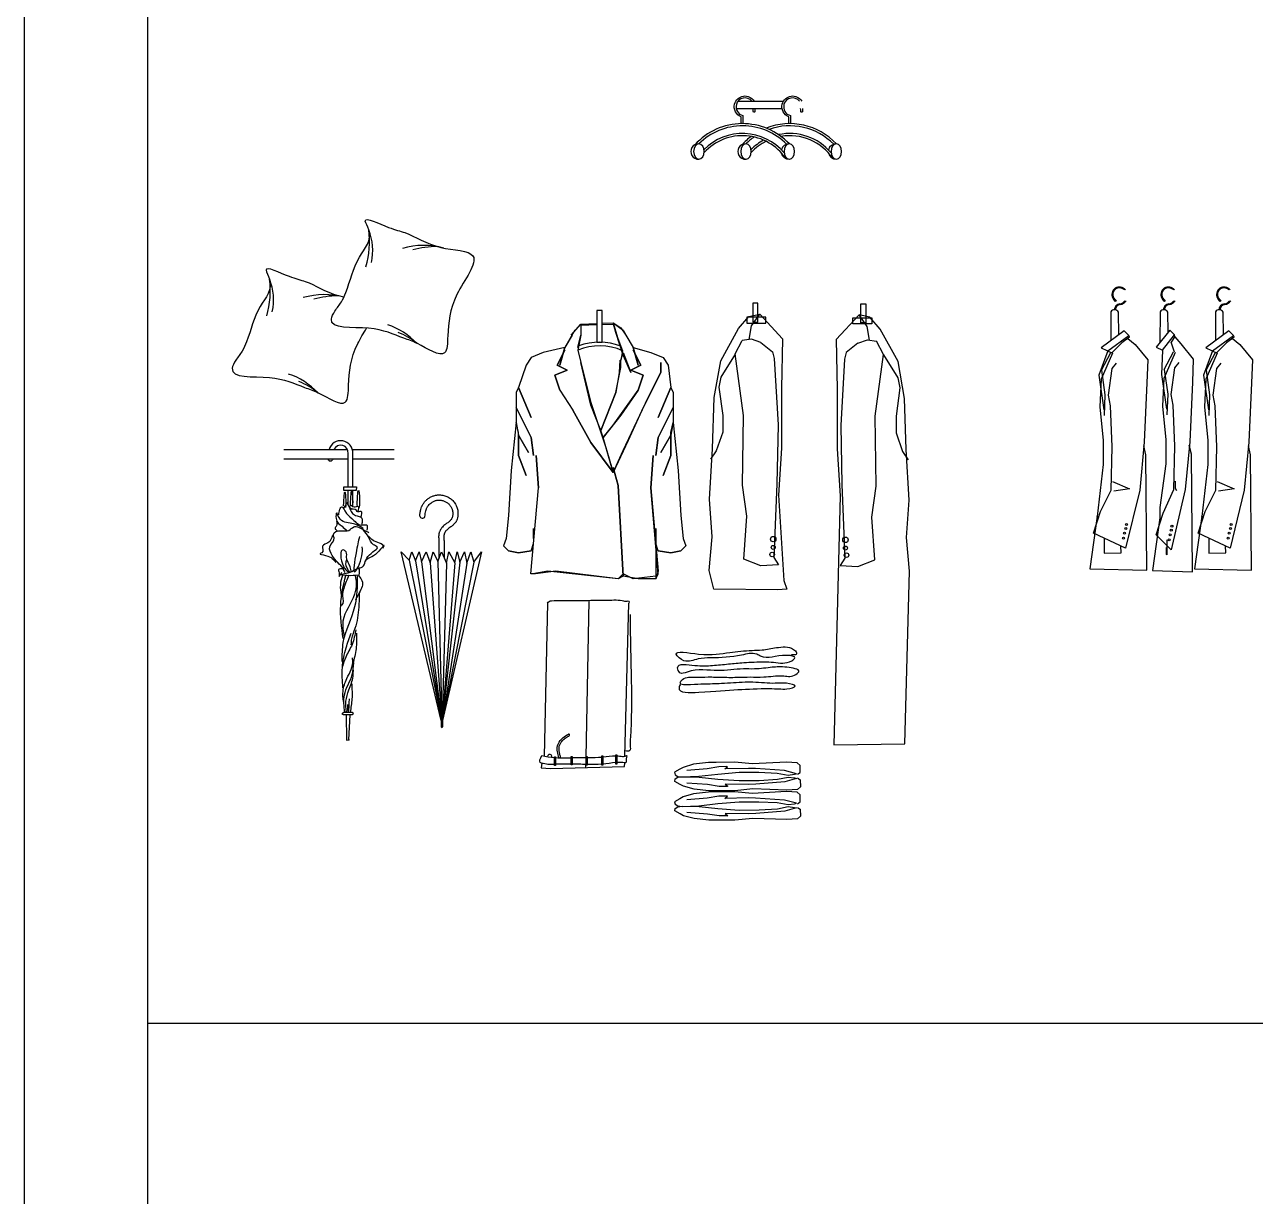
# Model space of a CAD drawing. Header units: inches. Extents: x 8.4 to 50.9, y 14.4 to 39.2.
# Drawn here: x 8.372 to 11.75, y 20.857 to 24.074 of the extents above; entities that cross this region are included whole.
import ezdxf

# ---------------------------------------------------------------- set-up
doc = ezdxf.new("R2010")
doc.units = ezdxf.units.IN
doc.header["$MEASUREMENT"] = 0
for name, color, linetype in [('02', 2, 'Continuous'), ('1', 1, 'Continuous'), ('kadrbm', 4, 'Continuous')]:
    doc.layers.add(name, color=color, linetype=linetype)

# ---------------------------------------------------------------- blocks, each defined once
blk = doc.blocks.new('kadrbm')
at = {"layer": 'kadrbm', "color": 4}
blk.add_lwpolyline([(0, 0), (0, 24.7972), (21, 24.7972), (21, 0), (0, 0)], close=True, dxfattribs=at)
blk.add_lwpolyline([(20.6631, 0.3257), (20.6631, 24.4603), (0.3369, 24.4603), (0.3369, 0.3257), (20.6631, 0.3257)], dxfattribs=at)

msp = doc.modelspace()

# ---------------------------------------------------------------- linework, layer by layer
at = {"layer": '02'}
for p, q in [((9.8725, 23.2213), (9.8985, 23.2518)), ((9.8985, 23.2518), (9.9425, 23.2535)), ((9.8985, 23.2488), (9.9425, 23.2503)), ((9.8985, 23.2488), (9.8985, 23.2213)), ((9.9571, 23.2541), (9.9871, 23.2552)), ((9.9571, 23.2508), (9.9881, 23.2518)), ((9.9871, 23.2552), (9.9993, 23.2152)), ((9.9871, 23.2552), (9.9871, 23.2552)), ((9.9871, 23.2552), (10.0085, 23.2415)), ((9.9871, 23.2552), (9.9871, 23.2552)), ((9.9947, 23.2289), (9.9871, 23.2552)), ((9.9871, 23.2552), (10.0146, 23.2354)), ((10.3317, 23.2393), (10.3599, 23.2726)), ((10.3599, 23.2726), (10.3897, 23.2785)), ((10.3608, 23.2094), (10.3676, 23.2469)), ((10.3676, 23.2469), (10.3897, 23.2785)), ((10.3897, 23.2785), (10.4522, 23.2111)), ((10.6624, 23.2766), (10.5999, 23.2091)), ((10.6844, 23.245), (10.6624, 23.2766)), ((10.6921, 23.2706), (10.6624, 23.2766)), ((10.7203, 23.2373), (10.6921, 23.2706)), ((9.8824, 23.2354), (9.8549, 23.1877)), ((9.8748, 23.2213), (9.8549, 23.1877)), ((9.8908, 23.1877), (9.8985, 23.2213)), ((9.8985, 23.2213), (9.8908, 23.18)), ((10.0146, 23.1663), (9.9947, 23.2289)), ((9.9993, 23.2152), (10.0131, 23.1785)), ((10.0085, 23.2415), (10.0222, 23.2213)), ((10.0146, 23.2354), (10.0421, 23.1877)), ((10.0222, 23.2213), (10.0421, 23.1877)), ((10.2826, 23.151), (10.3317, 23.2393)), ((10.6913, 23.2074), (10.6844, 23.245)), ((10.7695, 23.149), (10.7203, 23.2373)), ((9.8549, 23.1877), (9.7956, 23.1739)), ((9.8549, 23.18), (9.8335, 23.1388)), ((9.8335, 23.1388), (9.8549, 23.18)), ((9.8412, 23.1388), (9.8549, 23.1877)), ((9.8549, 23.1877), (9.8412, 23.1388)), ((9.8908, 23.18), (9.8985, 23.1464)), ((10.0131, 23.1785), (10.0085, 23.1525)), ((10.0558, 23.1388), (10.0421, 23.1877)), ((10.0421, 23.1877), (10.0558, 23.1388)), ((10.0421, 23.1877), (10.091, 23.1739)), ((10.0421, 23.18), (10.0635, 23.1388)), ((10.0635, 23.1388), (10.0421, 23.18)), ((10.3221, 23.1701), (10.3413, 23.2065)), ((10.3669, 23.2103), (10.3413, 23.2065)), ((10.3927, 23.2013), (10.3669, 23.2103)), ((10.3927, 23.2013), (10.4246, 23.1752)), ((10.4522, 23.2111), (10.4496, 23.0754)), ((10.5999, 23.2091), (10.6024, 23.0734)), ((10.6593, 23.1993), (10.6274, 23.1733)), ((10.6593, 23.1993), (10.6852, 23.2083)), ((10.6852, 23.2083), (10.7107, 23.2045)), ((10.73, 23.1682), (10.7107, 23.2045)), ((9.762, 23.1602), (9.7482, 23.1388)), ((9.7956, 23.1739), (9.762, 23.1602)), ((9.926, 23.0288), (9.8985, 23.1464)), ((9.8985, 23.1464), (9.8985, 23.1464)), ((9.8985, 23.1464), (9.926, 23.0364)), ((10.0054, 23.1525), (10.0039, 23.1189)), ((10.0085, 23.1525), (10.0146, 23.1739)), ((10.0085, 23.1525), (10.0085, 23.1525)), ((10.0085, 23.1327), (10.0085, 23.1525)), ((10.0146, 23.1739), (10.036, 23.1189)), ((10.036, 23.1189), (10.0146, 23.1663)), ((10.091, 23.1739), (10.1246, 23.1602)), ((10.1185, 23.1464), (10.1185, 23.1189)), ((10.1185, 23.1189), (10.1185, 23.1464)), ((10.1246, 23.1602), (10.1383, 23.1388)), ((10.2651, 23.0498), (10.2826, 23.151)), ((10.3222, 23.1692), (10.283, 23.1061)), ((10.3452, 23.0011), (10.3221, 23.1701)), ((10.4246, 23.1752), (10.4297, 23.1573)), ((10.4297, 23.1573), (10.44, 22.9755)), ((10.6223, 23.1554), (10.6121, 22.9736)), ((10.6274, 23.1733), (10.6223, 23.1554)), ((10.7069, 22.9992), (10.73, 23.1682)), ((10.7298, 23.1672), (10.769, 23.1042)), ((10.787, 23.0478), (10.7695, 23.149)), ((9.7482, 23.1388), (9.7274, 23.0777)), ((9.861, 23.125), (9.8274, 23.1113)), ((9.8274, 23.1113), (9.861, 23.125)), ((9.8274, 23.1113), (9.8412, 23.07)), ((9.8412, 23.07), (9.8274, 23.1113)), ((9.8335, 23.1388), (9.861, 23.125)), ((9.861, 23.125), (9.8335, 23.1388)), ((9.9947, 23.0639), (10.0085, 23.1327)), ((10.0039, 23.1189), (9.9947, 23.0639)), ((10.0635, 23.1388), (10.036, 23.125)), ((10.036, 23.125), (10.0635, 23.1388)), ((10.036, 23.125), (10.0696, 23.1113)), ((10.0696, 23.1113), (10.036, 23.125)), ((10.0696, 23.1113), (10.0558, 23.07)), ((10.0558, 23.07), (10.0696, 23.1113)), ((10.1185, 23.1189), (10.0696, 23.0227)), ((10.0833, 23.0502), (10.1185, 23.1189)), ((10.1383, 23.1388), (10.146, 23.0777)), ((9.7274, 23.0777), (9.7213, 23.0639)), ((9.7625, 22.9952), (9.7274, 23.0777)), ((9.7274, 23.0777), (9.7625, 22.9952)), ((10.1108, 22.9952), (10.146, 23.0777)), ((10.146, 23.0777), (10.1108, 22.9952)), ((10.146, 23.0777), (10.1521, 23.0639)), ((10.283, 23.1061), (10.2776, 23.0785)), ((10.2776, 23.0785), (10.2882, 23.0011)), ((10.7745, 23.0765), (10.7639, 22.9992)), ((10.769, 23.1042), (10.7745, 23.0765)), ((9.7213, 23.0639), (9.7213, 23.0227)), ((9.8412, 23.07), (9.8771, 23.015)), ((9.9947, 23.0639), (9.9535, 22.96)), ((9.9535, 22.96), (9.9947, 23.0639)), ((9.9871, 22.9738), (10.0558, 23.07)), ((10.0558, 23.07), (10.0085, 23.0013)), ((10.0146, 22.905), (10.0833, 23.0502)), ((10.1521, 23.0639), (10.1521, 23.0227)), ((10.26, 22.9089), (10.2651, 23.0498)), ((10.4496, 23.0754), (10.4496, 23.0139)), ((10.6024, 23.0734), (10.6024, 23.012)), ((10.7921, 22.907), (10.787, 23.0478)), ((9.7213, 23.0227), (9.7213, 22.9814)), ((9.7625, 22.9402), (9.7213, 23.0227)), ((9.7213, 23.0227), (9.7625, 22.9402)), ((9.926, 22.9264), (9.8771, 23.015)), ((9.8771, 23.015), (9.926, 22.9264)), ((9.926, 23.0364), (9.9672, 22.9126)), ((9.9535, 22.96), (9.926, 23.0288)), ((10.0696, 23.0227), (10.0283, 22.9325)), ((10.1108, 22.9402), (10.1521, 23.0227)), ((10.1521, 23.0227), (10.1108, 22.9402)), ((10.1521, 23.0227), (10.1521, 22.9814)), ((10.4496, 23.0139), (10.4496, 22.9115)), ((10.6024, 23.012), (10.6024, 22.9096)), ((9.7213, 22.9814), (9.7075, 22.85)), ((9.7274, 22.9539), (9.7213, 22.9814)), ((9.7213, 22.9814), (9.7274, 22.9463)), ((10.0085, 23.0013), (9.9596, 22.9402)), ((10.146, 22.9539), (10.1521, 22.9814)), ((10.1521, 22.9814), (10.146, 22.9463)), ((10.1521, 22.9814), (10.1658, 22.85)), ((10.2882, 23.0011), (10.2882, 22.955)), ((10.3426, 22.8091), (10.3452, 23.0011)), ((10.44, 22.9755), (10.4366, 22.8131)), ((10.7095, 22.8071), (10.7069, 22.9992)), ((10.7639, 22.9992), (10.7639, 22.9531)), ((9.7274, 22.8913), (9.7274, 22.9539)), ((9.7549, 22.8989), (9.7274, 22.9463)), ((9.7274, 22.9463), (9.7549, 22.8989)), ((9.7274, 22.9463), (9.7274, 22.8913)), ((9.9596, 22.9402), (9.9535, 22.96)), ((9.9596, 22.9402), (9.9871, 22.9738)), ((10.1185, 22.8989), (10.146, 22.9463)), ((10.146, 22.9463), (10.1185, 22.8989)), ((10.146, 22.8913), (10.146, 22.9539)), ((10.146, 22.9463), (10.146, 22.8913)), ((10.2882, 22.955), (10.2702, 22.9038)), ((10.6121, 22.9736), (10.6154, 22.8112)), ((10.7639, 22.9531), (10.7818, 22.9019)), ((9.7687, 22.8913), (9.7625, 22.9402)), ((9.7625, 22.9402), (9.7687, 22.8913)), ((9.926, 22.9264), (9.9871, 22.8439)), ((9.9871, 22.8439), (9.926, 22.9264)), ((9.9871, 22.8439), (9.926, 22.9264)), ((9.926, 22.9264), (9.9871, 22.8439)), ((9.9871, 22.8439), (9.9596, 22.9402)), ((9.9672, 22.9126), (9.9871, 22.8439)), ((10.0283, 22.9325), (9.9871, 22.8439)), ((10.1047, 22.8913), (10.1108, 22.9402)), ((10.1108, 22.9402), (10.1047, 22.8913)), ((10.2523, 22.7707), (10.26, 22.9089)), ((10.4496, 22.9115), (10.4414, 22.7821)), ((10.6024, 22.9096), (10.6106, 22.7801)), ((9.0834, 22.9071), (9.2583, 22.9071)), ((9.0834, 22.8818), (9.2602, 22.8818)), ((9.2717, 22.9071), (9.3867, 22.9071)), ((9.2728, 22.8818), (9.3867, 22.8818)), ((9.7488, 22.8363), (9.7274, 22.8913)), ((9.7274, 22.8913), (9.7488, 22.8363)), ((9.7763, 22.8913), (9.7824, 22.8026)), ((9.7824, 22.8026), (9.7763, 22.8913)), ((9.9871, 22.8439), (10.0146, 22.905)), ((10.0971, 22.8913), (10.091, 22.8026)), ((10.091, 22.8026), (10.0971, 22.8913)), ((10.1246, 22.8363), (10.146, 22.8913)), ((10.146, 22.8913), (10.1246, 22.8363)), ((10.2702, 22.9038), (10.2548, 22.8808)), ((10.7818, 22.9019), (10.7972, 22.8788)), ((10.7998, 22.7687), (10.7921, 22.907)), ((9.7075, 22.85), (9.6999, 22.7263)), ((9.9871, 22.8577), (10.0008, 22.8088)), ((10.0008, 22.8088), (9.9871, 22.8577)), ((10.1658, 22.85), (10.1735, 22.7263)), ((10.0008, 22.8088), (10.0146, 22.5598)), ((10.0146, 22.5598), (10.0008, 22.8088)), ((10.3542, 22.724), (10.3426, 22.8091)), ((10.4366, 22.8131), (10.4285, 22.6114)), ((10.6154, 22.8112), (10.6235, 22.6094)), ((10.6979, 22.7221), (10.7095, 22.8071)), ((9.761, 22.5659), (9.7824, 22.8026)), ((10.091, 22.8026), (10.1108, 22.5735)), ((10.1108, 22.5659), (10.091, 22.8026)), ((10.4414, 22.7821), (10.4561, 22.5474)), ((10.6106, 22.7801), (10.593, 22.0969)), ((10.2589, 22.6674), (10.2523, 22.7707)), ((10.7931, 22.6655), (10.7998, 22.7687)), ((9.6999, 22.7263), (9.6938, 22.663)), ((10.1735, 22.7263), (10.1796, 22.663)), ((10.3465, 22.6063), (10.3542, 22.724)), ((10.7056, 22.6043), (10.6979, 22.7221)), ((9.7687, 22.663), (9.7687, 22.6905)), ((10.1047, 22.6905), (10.1047, 22.5598)), ((10.1047, 22.663), (10.1047, 22.6905)), ((9.6938, 22.663), (9.6862, 22.6434)), ((9.6862, 22.6434), (9.6999, 22.6296)), ((9.7625, 22.6296), (9.7687, 22.6492)), ((10.1108, 22.6296), (10.1047, 22.6492)), ((10.1047, 22.6492), (10.1047, 22.5522)), ((10.1872, 22.6434), (10.1735, 22.6296)), ((10.1796, 22.663), (10.1872, 22.6434)), ((10.2511, 22.5755), (10.2589, 22.6674)), ((10.801, 22.5736), (10.7931, 22.6655)), ((9.5155, 22.1638), (9.4057, 22.6263)), ((9.4057, 22.6263), (9.4273, 22.6036)), ((9.4273, 22.6036), (9.4347, 22.6263)), ((9.4273, 22.6036), (9.5158, 22.1638)), ((9.4347, 22.6263), (9.445, 22.602)), ((9.445, 22.602), (9.4545, 22.6263)), ((9.4545, 22.6263), (9.4615, 22.5991)), ((9.4615, 22.5991), (9.4743, 22.6263)), ((9.4743, 22.6263), (9.4855, 22.5966)), ((9.4855, 22.5966), (9.4933, 22.6263)), ((9.4933, 22.6263), (9.5065, 22.6003)), ((9.5065, 22.6003), (9.516, 22.6263)), ((9.516, 22.6263), (9.5297, 22.5954)), ((9.6263, 22.6263), (9.5191, 22.1638)), ((9.5297, 22.5954), (9.5363, 22.6263)), ((9.5363, 22.6263), (9.5524, 22.5966)), ((9.5524, 22.5966), (9.559, 22.6263)), ((9.559, 22.6263), (9.5664, 22.5979)), ((9.5664, 22.5979), (9.5796, 22.6263)), ((9.5796, 22.6263), (9.5854, 22.5954)), ((9.5854, 22.5954), (9.5965, 22.6263)), ((9.5965, 22.6263), (9.6048, 22.5979)), ((9.6048, 22.5979), (9.6263, 22.6263)), ((9.6999, 22.6296), (9.6999, 22.6296)), ((9.7274, 22.6235), (9.6999, 22.6296)), ((9.6999, 22.6296), (9.7274, 22.6235)), ((9.7625, 22.6296), (9.7274, 22.6235)), ((9.7274, 22.6235), (9.7625, 22.6296)), ((10.1108, 22.6296), (10.146, 22.6235)), ((10.146, 22.6235), (10.1108, 22.6296)), ((10.146, 22.6235), (10.1735, 22.6296)), ((10.1735, 22.6296), (10.146, 22.6235)), ((10.1735, 22.6296), (10.1735, 22.6296)), ((10.3926, 22.5883), (10.3465, 22.6063)), ((10.4285, 22.6114), (10.4413, 22.5909)), ((10.6235, 22.6094), (10.6107, 22.5889)), ((10.6594, 22.5864), (10.7056, 22.6043)), ((9.445, 22.602), (9.5161, 22.1638)), ((9.4615, 22.5991), (9.5164, 22.1638)), ((9.4855, 22.5966), (9.5168, 22.1638)), ((9.5065, 22.6003), (9.5171, 22.1638)), ((9.5297, 22.5954), (9.5176, 22.1638)), ((9.5524, 22.5966), (9.518, 22.1638)), ((9.5664, 22.5979), (9.5182, 22.1638)), ((9.5854, 22.5954), (9.5185, 22.1638)), ((9.6048, 22.5979), (9.5189, 22.1638)), ((9.8083, 22.5735), (9.7671, 22.5659)), ((9.8297, 22.5735), (9.7747, 22.5659)), ((10.0008, 22.5522), (9.8083, 22.5735)), ((10.0008, 22.5522), (9.8297, 22.5735)), ((10.1108, 22.5735), (10.1047, 22.5522)), ((10.2639, 22.5243), (10.2511, 22.5755)), ((10.4413, 22.5909), (10.3926, 22.5883)), ((10.6107, 22.5889), (10.6594, 22.5864)), ((10.7882, 22.0995), (10.801, 22.5736)), ((9.7747, 22.5659), (9.761, 22.5659)), ((9.7671, 22.5659), (9.7671, 22.5659)), ((10.0146, 22.5659), (10.0008, 22.5522)), ((10.0146, 22.5598), (10.0008, 22.5522)), ((10.0421, 22.5522), (10.0146, 22.5659)), ((10.0558, 22.5522), (10.0146, 22.5598)), ((10.1047, 22.5598), (10.0421, 22.5522)), ((10.1047, 22.5522), (10.0558, 22.5522)), ((10.1047, 22.5522), (10.1108, 22.5659)), ((10.4561, 22.5474), (10.4644, 22.5244)), ((10.4382, 22.5218), (10.2639, 22.5243)), ((10.4644, 22.5244), (10.4382, 22.5218)), ((9.8069, 22.4856), (9.7979, 22.0659)), ((9.9209, 22.4934), (9.9123, 22.0623)), ((10.0197, 22.0658), (10.0305, 22.4856)), ((9.5154, 22.1638), (9.5192, 22.1638)), ((9.5154, 22.1638), (9.5154, 22.1465)), ((9.5192, 22.1638), (9.5192, 22.1465)), ((10.593, 22.0969), (10.7882, 22.0995)), ((9.7917, 22.0461), (9.7901, 22.034)), ((9.7901, 22.034), (9.8152, 22.0319)), ((9.8152, 22.0319), (10.019, 22.0372)), ((9.9119, 22.0429), (9.9117, 22.034)), ((10.019, 22.0372), (10.0192, 22.0477)), ((10.1708, 22.0298), (10.1562, 22.0216)), ((10.18, 22.035), (10.1708, 22.0298)), ((10.2084, 22.0433), (10.18, 22.035)), ((10.2457, 22.0313), (10.1894, 22.0264)), ((10.2491, 22.0482), (10.2084, 22.0433)), ((10.2771, 22.0368), (10.2457, 22.0313)), ((10.2704, 22.0484), (10.2491, 22.0482)), ((10.3204, 22.049), (10.2704, 22.0484)), ((10.2993, 22.0371), (10.2771, 22.0368)), ((10.2939, 22.0305), (10.3012, 22.0364)), ((10.3587, 22.032), (10.2939, 22.0305)), ((10.3012, 22.0364), (10.2993, 22.0371)), ((10.3696, 22.0445), (10.3204, 22.049)), ((10.3782, 22.0315), (10.3587, 22.032)), ((10.463, 22.0493), (10.3696, 22.0445)), ((10.4579, 22.0259), (10.3782, 22.0315)), ((10.4927, 22.0475), (10.463, 22.0493)), ((10.5012, 22.0403), (10.4927, 22.0475)), ((10.5006, 22.0213), (10.5012, 22.0403)), ((10.1562, 22.0216), (10.1574, 22.0145)), ((10.1567, 21.9962), (10.1579, 22.0033)), ((10.1715, 21.9882), (10.1567, 21.9962)), ((10.1574, 22.0145), (10.1647, 22.01)), ((10.1579, 22.0033), (10.1651, 22.0079)), ((10.1647, 22.01), (10.1768, 22.0087)), ((10.1651, 22.0079), (10.1771, 22.0093)), ((10.1768, 22.0087), (10.223, 22.0106)), ((10.1771, 22.0093), (10.2233, 22.008)), ((10.223, 22.0106), (10.2747, 22.0164)), ((10.2233, 22.008), (10.2752, 22.0029)), ((10.2747, 22.0164), (10.333, 22.0215)), ((10.2752, 22.0029), (10.3335, 21.9985)), ((10.333, 22.0215), (10.3876, 22.0214)), ((10.3335, 21.9985), (10.3881, 21.9993)), ((10.4585, 21.9956), (10.3789, 21.989)), ((10.3876, 22.0214), (10.4377, 22.0191)), ((10.3881, 21.9993), (10.4382, 22.0022)), ((10.4377, 22.0191), (10.4674, 22.0136)), ((10.4382, 22.0022), (10.4678, 22.008)), ((10.4905, 22.0175), (10.4579, 22.0259)), ((10.4909, 22.0044), (10.4585, 21.9956)), ((10.4674, 22.0136), (10.485, 22.016)), ((10.4678, 22.008), (10.4854, 22.0058)), ((10.485, 22.016), (10.4905, 22.0175)), ((10.4854, 22.0058), (10.4909, 22.0044)), ((10.4933, 22.0161), (10.5006, 22.0213)), ((10.4937, 22.0058), (10.5011, 22.0007)), ((10.5006, 22.0213), (10.5006, 22.0213)), ((10.5011, 22.0007), (10.502, 21.9817)), ((10.1808, 21.9831), (10.1715, 21.9882)), ((10.2084, 21.9624), (10.18, 21.9541)), ((10.2094, 21.9752), (10.1808, 21.9831)), ((10.2465, 21.9876), (10.1901, 21.9918)), ((10.2491, 21.9673), (10.2084, 21.9624)), ((10.2502, 21.9708), (10.2094, 21.9752)), ((10.278, 21.9825), (10.2465, 21.9876)), ((10.2704, 21.9675), (10.2491, 21.9673)), ((10.2715, 21.9708), (10.2502, 21.9708)), ((10.3204, 21.9681), (10.2704, 21.9675)), ((10.3215, 21.9708), (10.2715, 21.9708)), ((10.3002, 21.9825), (10.278, 21.9825)), ((10.3594, 21.9883), (10.2946, 21.989)), ((10.2946, 21.989), (10.302, 21.9832)), ((10.302, 21.9832), (10.3002, 21.9825)), ((10.3696, 21.9636), (10.3204, 21.9681)), ((10.3706, 21.9759), (10.3215, 21.9708)), ((10.3789, 21.989), (10.3594, 21.9883)), ((10.463, 21.9684), (10.3696, 21.9636)), ((10.4641, 21.9723), (10.3706, 21.9759)), ((10.4927, 21.9666), (10.463, 21.9684)), ((10.4937, 21.9744), (10.4641, 21.9723)), ((10.5012, 21.9594), (10.4927, 21.9666)), ((10.502, 21.9817), (10.4937, 21.9744)), ((10.1708, 21.9489), (10.1562, 21.9407)), ((10.1562, 21.9407), (10.1574, 21.9336)), ((10.1574, 21.9336), (10.1647, 21.9291)), ((10.1647, 21.9291), (10.1768, 21.9278)), ((10.1651, 21.927), (10.1771, 21.9284)), ((10.18, 21.9541), (10.1708, 21.9489)), ((10.1768, 21.9278), (10.223, 21.9297)), ((10.1771, 21.9284), (10.2233, 21.9271)), ((10.2457, 21.9504), (10.1894, 21.9455)), ((10.223, 21.9297), (10.2747, 21.9355)), ((10.2771, 21.9559), (10.2457, 21.9504)), ((10.2747, 21.9355), (10.333, 21.9406)), ((10.2993, 21.9562), (10.2771, 21.9559)), ((10.2939, 21.9496), (10.3012, 21.9555)), ((10.3587, 21.9511), (10.2939, 21.9496)), ((10.3012, 21.9555), (10.2993, 21.9562)), ((10.333, 21.9406), (10.3876, 21.9405)), ((10.3782, 21.9506), (10.3587, 21.9511)), ((10.4579, 21.945), (10.3782, 21.9506)), ((10.3876, 21.9405), (10.4377, 21.9382)), ((10.4377, 21.9382), (10.4674, 21.9327)), ((10.4905, 21.9366), (10.4579, 21.945)), ((10.4674, 21.9327), (10.485, 21.9351)), ((10.485, 21.9351), (10.4905, 21.9366)), ((10.4933, 21.9352), (10.5006, 21.9404)), ((10.5006, 21.9404), (10.5012, 21.9594)), ((10.5006, 21.9404), (10.5006, 21.9404)), ((10.1567, 21.9153), (10.1579, 21.9224)), ((10.1715, 21.9073), (10.1567, 21.9153)), ((10.1579, 21.9224), (10.1651, 21.927)), ((10.1808, 21.9022), (10.1715, 21.9073)), ((10.2094, 21.8943), (10.1808, 21.9022)), ((10.2465, 21.9067), (10.1901, 21.9109)), ((10.2502, 21.8899), (10.2094, 21.8943)), ((10.2233, 21.9271), (10.2752, 21.922)), ((10.278, 21.9016), (10.2465, 21.9067)), ((10.2752, 21.922), (10.3335, 21.9176)), ((10.3002, 21.9016), (10.278, 21.9016)), ((10.3594, 21.9074), (10.2946, 21.9081)), ((10.2946, 21.9081), (10.302, 21.9023)), ((10.302, 21.9023), (10.3002, 21.9016)), ((10.3706, 21.895), (10.3215, 21.8899)), ((10.3335, 21.9176), (10.3881, 21.9184)), ((10.3789, 21.9081), (10.3594, 21.9074)), ((10.4641, 21.8914), (10.3706, 21.895)), ((10.4585, 21.9147), (10.3789, 21.9081)), ((10.3881, 21.9184), (10.4382, 21.9213)), ((10.4382, 21.9213), (10.4678, 21.9271)), ((10.4909, 21.9235), (10.4585, 21.9147)), ((10.4678, 21.9271), (10.4854, 21.9249)), ((10.4854, 21.9249), (10.4909, 21.9235)), ((10.4937, 21.9249), (10.5011, 21.9198)), ((10.502, 21.9008), (10.4937, 21.8936)), ((10.5011, 21.9198), (10.502, 21.9008)), ((10.2715, 21.8899), (10.2502, 21.8899)), ((10.3215, 21.8899), (10.2715, 21.8899)), ((10.4937, 21.8936), (10.4641, 21.8914))]:
    msp.add_line(p, q, dxfattribs=at)
for points in [[(10.3386, 23.8022), (10.3386, 23.8203, -0.375799), (10.3208, 23.8557, -0.662316), (10.3744, 23.8636)], [(10.3683, 23.8636, 0.616313), (10.3257, 23.8544, 0.413702), (10.3436, 23.8239), (10.3436, 23.8022)], [(10.4693, 23.8022), (10.4693, 23.8203, -0.375799), (10.4516, 23.8557, -0.662316), (10.5052, 23.8636)], [(10.499, 23.8636, 0.616313), (10.4564, 23.8544, 0.413702), (10.4743, 23.8239), (10.4743, 23.8022)], [(10.376, 23.8436, -0.068798), (10.3764, 23.8356, -1.055238), (10.3715, 23.836, 0.07858), (10.3709, 23.8436, 0.07858)], [(10.5068, 23.8436, -0.068798), (10.5072, 23.8356, -1.055238), (10.5022, 23.836, 0.07858), (10.5017, 23.8436, 0.07858)], [(9.2726, 22.8048), (9.2728, 22.8962, 0.9047), (9.2076, 22.9071, 0.9047)], [(9.26, 22.805), (9.2602, 22.8967, 0.836972), (9.221, 22.9071, 0.836972)], [(9.2045, 22.8808, 0.566028), (9.2169, 22.8786, -0.72853)]]:
    msp.add_lwpolyline(points, format="xyb", dxfattribs=at)
for points in [[(10.3303, 23.8637), (10.455, 23.8637)], [(10.3253, 23.8437), (10.4509, 23.8437)], [(9.2047, 22.8818), (9.2045, 22.8808)], [(9.2175, 22.8818), (9.2169, 22.8786)], [(9.2599, 22.7553), (9.26, 22.7949)], [(9.2724, 22.7517), (9.2726, 22.7947)], [(9.247, 22.1863), (9.2713, 22.1862), (9.2734, 22.1829), (9.2713, 22.1795), (9.2468, 22.179), (9.2434, 22.1812), (9.2477, 22.1868)], [(9.2548, 22.179), (9.2557, 22.11), (9.2615, 22.1103), (9.2655, 22.1795)]]:
    msp.add_lwpolyline(points, dxfattribs=at)
for points in [[(9.9425, 23.2019), (9.9571, 23.2019), (9.9571, 23.2887), (9.9425, 23.2887)], [(10.3844, 23.3093), (10.3713, 23.3093), (10.3713, 23.257), (10.3844, 23.257)], [(10.6677, 23.3073), (10.6808, 23.3073), (10.6808, 23.255), (10.6677, 23.255)], [(10.4065, 23.271), (10.3541, 23.271), (10.3541, 23.254), (10.4065, 23.254)], [(10.6455, 23.269), (10.6979, 23.269), (10.6979, 23.2521), (10.6455, 23.2521)], [(9.2483, 22.8052), (9.2825, 22.8047), (9.2824, 22.7946), (9.2481, 22.795)], [(9.8267, 22.0639), (9.8291, 22.0639), (9.8291, 22.0397), (9.8267, 22.0397)], [(9.8723, 22.0644), (9.8747, 22.0644), (9.8747, 22.0416), (9.8723, 22.0416)], [(9.9136, 22.0649), (9.9165, 22.0649), (9.9165, 22.0407), (9.9136, 22.0407)], [(9.9564, 22.0668), (9.9588, 22.0668), (9.9588, 22.0411), (9.9564, 22.0411)], [(9.9944, 22.0691), (9.9972, 22.0691), (9.9972, 22.044), (9.9944, 22.044)]]:
    msp.add_lwpolyline(points, close=True, dxfattribs=at)
for centre, radius in [((10.4269, 22.6614), 0.00753), ((10.4269, 22.6388), 0.00543), ((10.6251, 22.6594), 0.00753), ((10.6251, 22.6369), 0.00543), ((10.4239, 22.6192), 0.00621), ((10.6281, 22.6173), 0.00621)]:
    msp.add_circle(centre, radius, dxfattribs=at)
for centre, radius, start, end in [((10.3426, 23.6256), 0.1762, 43.1862, 137.8043), ((10.3426, 23.6256), 0.1702, 44.7029, 134.8921), ((10.4718, 23.6256), 0.1762, 43.1862, 111.4957), ((10.4718, 23.6256), 0.1702, 44.7029, 109.3947), ((10.3426, 23.6256), 0.1492, 40.1435, 135.1021), ((10.3426, 23.6256), 0.1432, 34.2159, 137.3066), ((10.4718, 23.6256), 0.1762, 126.727, 137.8043), ((10.4718, 23.6256), 0.1702, 124.8763, 134.8921), ((10.4718, 23.6256), 0.1492, 118.5706, 135.1021), ((10.4718, 23.6256), 0.1432, 116.7981, 137.3066), ((10.4718, 23.6256), 0.1492, 40.1435, 101.8164), ((10.4718, 23.6256), 0.1432, 34.2159, 99.5511), ((10.2216, 23.7253), 0.021, 86.3555, 273.6445), ((10.3508, 23.7253), 0.021, 86.3555, 273.6445), ((10.4697, 23.7253), 0.021, 190.5345, 273.6445), ((10.4697, 23.7253), 0.021, 86.3555, 166.9772), ((10.5989, 23.7253), 0.021, 190.5345, 273.6445), ((10.5989, 23.7253), 0.021, 86.3555, 166.9772), ((9.0629, 23.4792), 0.2556, 344.0866, 6.9644), ((9.1715, 23.4531), 0.156, 348.0615, 21.4947), ((9.4679, 23.2586), 0.2091, 74.7582, 106.3094), ((9.5097, 23.1848), 0.2797, 91.0744, 104.902), ((8.7906, 23.3442), 0.2556, 344.0866, 6.9644), ((8.8991, 23.318), 0.156, 348.0615, 21.4947), ((9.1955, 23.1235), 0.2091, 75.3502, 106.3094), ((9.2374, 23.0498), 0.2797, 91.0744, 104.902), ((9.3065, 23.0646), 0.1954, 43.2636, 71.3349), ((9.3306, 23.0564), 0.185, 50.5449, 68.9059), ((9.9502, 23.0405), 0.1516, 65.5118, 113.0527), ((9.9502, 23.0405), 0.1616, 68.9598, 110.7333), ((9.0341, 22.9295), 0.1954, 43.2636, 71.3349), ((9.0582, 22.9213), 0.185, 50.5449, 68.9059), ((9.4638, 22.7266), 0.00762, 193.4817, 332.6567), ((9.5173, 22.1465), 0.0019, 180, 0), ((9.8654, 22.1237), 0.00252, 303.5209, 108.3547), ((9.8135, 22.0643), 0.00621, 343.6924, 180.1492)]:
    msp.add_arc(centre, radius, start, end, dxfattribs=at)
at = {"layer": '02', "extrusion": (0, 0, -1)}
for centre in [(10.2229, 23.7253), (10.3521, 23.7253), (10.4711, 23.7253), (10.6002, 23.7253)]:
    msp.add_ellipse(centre, major_axis=(0, 0.0209), ratio=0.694378, dxfattribs=at)
at = {"layer": '02'}
for points in [[(9.5332, 23.2192), (9.5585, 23.333), (9.6026, 23.4386), (9.5141, 23.4621), (9.4156, 23.5027), (9.3711, 23.517), (9.3071, 23.5344), (9.3167, 23.5102), (9.2911, 23.4352), (9.2535, 23.3382), (9.2414, 23.3125), (9.2237, 23.2874), (9.214, 23.2654), (9.3161, 23.24), (9.4129, 23.2128), (9.4504, 23.198), (9.5246, 23.1723), (9.5332, 23.2192)], [(9.2475, 22.753), (9.2513, 22.7895), (9.2531, 22.777), (9.2531, 22.7478)], [(9.2662, 22.7556), (9.27, 22.7921), (9.2718, 22.7797), (9.2718, 22.7504)], [(9.2847, 22.7537), (9.2889, 22.7942), (9.2907, 22.7818), (9.2903, 22.7485)], [(9.2341, 22.7283), (9.2372, 22.7433), (9.2426, 22.7504), (9.2506, 22.7388), (9.27, 22.7184), (9.2973, 22.7001), (9.3111, 22.7002), (9.3112, 22.6864)], [(9.2484, 22.7468), (9.2542, 22.7584), (9.2545, 22.7615), (9.2625, 22.7499), (9.2801, 22.7265), (9.2977, 22.7185), (9.2983, 22.7093), (9.2973, 22.7001)], [(9.2948, 22.7204), (9.295, 22.7373), (9.2842, 22.7369), (9.283, 22.7401), (9.2652, 22.7465), (9.266, 22.7541), (9.2764, 22.75), (9.2873, 22.7519), (9.2856, 22.7352)], [(9.2278, 22.712), (9.2279, 22.6982), (9.2241, 22.6909), (9.2295, 22.6842)], [(9.3024, 22.6904), (9.2701, 22.7045), (9.2349, 22.7205), (9.2285, 22.7335), (9.2269, 22.7182), (9.2431, 22.6966), (9.2572, 22.6843)], [(9.2174, 22.6716), (9.2046, 22.6514), (9.1898, 22.6422), (9.1879, 22.6239), (9.183, 22.6214), (9.1979, 22.6167), (9.2265, 22.5968)], [(9.2479, 22.5808), (9.2163, 22.6164), (9.2095, 22.6401), (9.2214, 22.665), (9.2193, 22.6745), (9.2403, 22.6846), (9.2619, 22.6854), (9.2752, 22.6947), (9.305, 22.6855), (9.3167, 22.6797)], [(9.2896, 22.5826), (9.2959, 22.5834), (9.3144, 22.6138), (9.3389, 22.6408), (9.3299, 22.6459), (9.3159, 22.6676), (9.3019, 22.6858)], [(9.2909, 22.6685), (9.2816, 22.6234), (9.2777, 22.5715), (9.2977, 22.6155), (9.2987, 22.64)], [(9.3135, 22.6706), (9.3248, 22.6613), (9.3401, 22.6529), (9.3552, 22.6418), (9.3547, 22.6365), (9.3579, 22.6416), (9.3353, 22.6195), (9.3166, 22.6093), (9.3063, 22.6009)], [(9.2684, 22.5709), (9.2653, 22.5851), (9.2557, 22.6107), (9.2542, 22.6262), (9.2471, 22.6316), (9.247, 22.587), (9.2607, 22.5702)], [(9.2652, 22.5697), (9.2539, 22.594), (9.2567, 22.606)], [(9.2514, 22.5696), (9.2447, 22.5796), (9.2338, 22.5776), (9.2355, 22.5651), (9.2349, 22.5591), (9.2422, 22.5706)], [(9.286, 22.5629), (9.2567, 22.5614), (9.2416, 22.5645), (9.2543, 22.5678), (9.275, 22.5749), (9.2879, 22.5812), (9.2891, 22.5626)], [(9.2463, 22.3888), (9.2395, 22.4805), (9.2534, 22.5617)], [(9.244, 22.5627), (9.2385, 22.5362), (9.2409, 22.5075)], [(9.2614, 22.5624), (9.2549, 22.5447), (9.2447, 22.5058), (9.242, 22.4799), (9.2403, 22.4786)], [(9.2436, 22.3257), (9.2467, 22.378), (9.2785, 22.4761), (9.2859, 22.5614)], [(9.2796, 22.5605), (9.2821, 22.5403), (9.2774, 22.51), (9.2457, 22.4365), (9.2493, 22.3928)], [(9.2876, 22.5628), (9.2993, 22.5431), (9.2882, 22.5104), (9.2804, 22.4943)], [(9.2904, 22.5145), (9.2891, 22.475), (9.2784, 22.4162), (9.2693, 22.3879), (9.2675, 22.3712)], [(9.8069, 22.4856), (9.8115, 22.4906), (9.8182, 22.4921), (9.8755, 22.4928), (9.9433, 22.4936), (9.9656, 22.4936), (10.0125, 22.4928), (10.0259, 22.4913), (10.0304, 22.4913), (10.0305, 22.4856)], [(9.2456, 22.2537), (9.2441, 22.309), (9.2544, 22.3633), (9.2678, 22.4034)], [(9.2811, 22.4128), (9.2707, 22.3724), (9.2532, 22.3373), (9.2444, 22.3121)], [(9.2832, 22.4034), (9.2818, 22.3605), (9.2729, 22.3199)], [(10.1724, 22.264), (10.1682, 22.2534), (10.2229, 22.2413), (10.4166, 22.2511), (10.4432, 22.2504), (10.4645, 22.2504), (10.4872, 22.258), (10.4637, 22.2656), (10.4325, 22.2656), (10.371, 22.2686), (10.3497, 22.2686), (10.2844, 22.2648), (10.2365, 22.2633), (10.2001, 22.2618), (10.1712, 22.2671), (10.178, 22.2762), (10.2122, 22.2823), (10.2479, 22.283), (10.2882, 22.2823), (10.3323, 22.2823), (10.3634, 22.283), (10.4006, 22.283), (10.4523, 22.2861), (10.485, 22.2876), (10.4971, 22.2975), (10.4645, 22.3096), (10.4242, 22.3096), (10.3756, 22.305), (10.3452, 22.305), (10.2753, 22.3005), (10.1902, 22.2967), (10.1709, 22.2943), (10.1644, 22.3081), (10.2115, 22.3149), (10.2601, 22.3149), (10.3042, 22.3187), (10.3459, 22.3225), (10.3748, 22.324), (10.428, 22.3233), (10.4781, 22.3278), (10.4865, 22.3354), (10.4645, 22.3422), (10.3923, 22.34), (10.3816, 22.3453), (10.3399, 22.343), (10.2555, 22.3354), (10.2206, 22.3324), (10.1818, 22.3278), (10.1606, 22.3453), (10.2221, 22.346), (10.308, 22.3506), (10.3687, 22.3559), (10.3961, 22.3574), (10.4356, 22.3635), (10.4827, 22.3589), (10.4903, 22.3491), (10.4895, 22.3445), (10.4804, 22.3438), (10.4721, 22.3415)], [(9.247, 22.2156), (9.2459, 22.2441), (9.2563, 22.2786), (9.2724, 22.3292), (9.2715, 22.3354)], [(9.2507, 22.1865), (9.2497, 22.2336), (9.271, 22.2898), (9.2758, 22.3215)], [(9.2553, 22.1875), (9.254, 22.2162), (9.2619, 22.2477), (9.2735, 22.2849), (9.2741, 22.3048)], [(9.2698, 22.2638), (9.2703, 22.2228), (9.2653, 22.1861)], [(9.2584, 22.2076), (9.2585, 22.1917), (9.2601, 22.1866), (9.2622, 22.195), (9.2626, 22.2078), (9.2637, 22.2235)], [(9.8386, 22.0613), (9.8347, 22.0937), (9.8455, 22.1127), (9.8608, 22.1242), (9.8646, 22.1261)]]:
    msp.add_spline(points, degree=3, dxfattribs=at)
for points, knots in [([(9.2334, 23.3291), (9.1973, 23.3393), (9.1578, 23.3669), (9.099, 23.3782), (9.0191, 23.4197), (9.0603, 23.3542), (9.0054, 23.2941), (8.9918, 23.2267), (8.9697, 23.1758), (8.9521, 23.1558), (8.9238, 23.1004), (9.0587, 23.115), (9.122, 23.0831), (9.1876, 23.0622), (9.2596, 23.0112), (9.2605, 23.0641), (9.2608, 23.0841), (9.2633, 23.1204), (9.2665, 23.169), (9.3021, 23.2265), (9.3104, 23.2404)], [412.555753, 412.555753, 412.555753, 412.555753, 536.489911, 594.836495, 677.711518, 710.177546, 809.235279, 939.352454, 974.79472, 1013.16044, 1043.254491, 1174.850356, 1300.464338, 1350.857185, 1449.007909, 1508.650845, 1508.650845, 1508.650845, 1654.468128, 1703.905038, 1703.905038, 1703.905038, 1703.905038]), ([(9.4564, 22.7248), (9.4568, 22.7277), (9.4571, 22.7306), (9.458, 22.7365), (9.4586, 22.7395), (9.4599, 22.745), (9.4607, 22.7474), (9.462, 22.7508), (9.4625, 22.7519), (9.4632, 22.7535), (9.4636, 22.7542), (9.4646, 22.7561), (9.4653, 22.7574), (9.4669, 22.7598), (9.4677, 22.761), (9.4704, 22.7644), (9.4724, 22.7666), (9.4768, 22.7706), (9.4791, 22.7724), (9.484, 22.7756), (9.4866, 22.7771), (9.492, 22.7795), (9.4948, 22.7805), (9.4991, 22.7817), (9.5006, 22.782), (9.503, 22.7824), (9.504, 22.7825), (9.5059, 22.7827), (9.5069, 22.7828), (9.5098, 22.7829), (9.5117, 22.7829), (9.5176, 22.7825), (9.5216, 22.7817), (9.5291, 22.7793), (9.5327, 22.7777), (9.5377, 22.7748), (9.5393, 22.7737), (9.5424, 22.7715), (9.5438, 22.7703), (9.548, 22.7664), (9.5504, 22.7635), (9.554, 22.7583), (9.5552, 22.7562), (9.5571, 22.7522), (9.5578, 22.7505), (9.5591, 22.7469), (9.5596, 22.7451), (9.5605, 22.7414), (9.5609, 22.7395), (9.5615, 22.7346), (9.5616, 22.7316), (9.5613, 22.7256), (9.5609, 22.7227), (9.5597, 22.7175), (9.5589, 22.7152), (9.5576, 22.7122), (9.5572, 22.7114), (9.5563, 22.7097), (9.5558, 22.7089), (9.5542, 22.7066), (9.5532, 22.7052), (9.551, 22.7028), (9.5498, 22.7016), (9.5475, 22.6995), (9.5463, 22.6985), (9.5438, 22.6967), (9.5426, 22.6958), (9.5398, 22.6937), (9.5382, 22.6926), (9.5352, 22.6903), (9.5338, 22.6892), (9.5311, 22.687), (9.5299, 22.6858), (9.5284, 22.6841), (9.5279, 22.6835), (9.527, 22.6823), (9.5266, 22.6817), (9.5254, 22.6798), (9.5247, 22.6785), (9.524, 22.6767), (9.5238, 22.6761), (9.5235, 22.6751), (9.5233, 22.6746), (9.5232, 22.6738), (9.5231, 22.6735), (9.523, 22.6729), (9.5229, 22.6726), (9.5228, 22.6716), (9.5227, 22.671), (9.5226, 22.669), (9.5226, 22.6677), (9.5227, 22.6648), (9.5228, 22.6632), (9.523, 22.6601), (9.5231, 22.6584), (9.5232, 22.6563), (9.5233, 22.6559), (9.5233, 22.6551), (9.5233, 22.6547), (9.5233, 22.654), (9.5233, 22.6537), (9.5233, 22.6527), (9.5233, 22.652), (9.5233, 22.65), (9.5233, 22.6487), (9.5233, 22.647), (9.5233, 22.6465), (9.5233, 22.6456), (9.5233, 22.6451), (9.5233, 22.6437), (9.5233, 22.6428), (9.5233, 22.64), (9.5233, 22.6381), (9.5233, 22.6334), (9.5233, 22.6305), (9.5233, 22.6098)], [0, 0, 0, 0, 17.707938, 17.707938, 35.415876, 35.415876, 49.536803, 49.536803, 55.69955, 55.69955, 59.568146, 59.568146, 67.305339, 67.305339, 75.042531, 75.042531, 90.516917, 90.516917, 105.991302, 105.991302, 121.465687, 121.465687, 136.940072, 136.940072, 144.761287, 144.761287, 149.838608, 149.838608, 154.915928, 154.915928, 165.07057, 165.07057, 186.038687, 186.038687, 207.006803, 207.006803, 217.146481, 217.146481, 227.286158, 227.286158, 247.565514, 247.565514, 260.854804, 260.854804, 270.831536, 270.831536, 280.683285, 280.683285, 290.535034, 290.535034, 305.919909, 305.919909, 321.304784, 321.304784, 333.474002, 333.474002, 338.202459, 338.202459, 343.257924, 343.257924, 352.085758, 352.085758, 360.913592, 360.913592, 369.741426, 369.741426, 378.56926, 378.56926, 390.763746, 390.763746, 402.958232, 402.958232, 415.152718, 415.152718, 420.992906, 420.992906, 426.833094, 426.833094, 438.513469, 438.513469, 443.251001, 443.251001, 447.611508, 447.611508, 450.270738, 450.270738, 452.929969, 452.929969, 458.248431, 458.248431, 468.323737, 468.323737, 478.399043, 478.399043, 488.474349, 488.474349, 490.882162, 490.882162, 492.88769, 492.88769, 494.893219, 494.893219, 498.904276, 498.904276, 506.92639, 506.92639, 509.898807, 509.898807, 512.871225, 512.871225, 518.816059, 518.816059, 530.705729, 530.705729, 548.637741, 548.637741, 548.637741, 548.637741]), ([(9.4706, 22.7231), (9.4709, 22.7259), (9.4713, 22.7287), (9.4721, 22.7341), (9.4726, 22.7366), (9.4737, 22.741), (9.4742, 22.7428), (9.4752, 22.7454), (9.4756, 22.7462), (9.4763, 22.7478), (9.4768, 22.7486), (9.4777, 22.7502), (9.4782, 22.751), (9.4798, 22.7533), (9.481, 22.7548), (9.4837, 22.7576), (9.4852, 22.759), (9.489, 22.7619), (9.4914, 22.7634), (9.4964, 22.7659), (9.499, 22.7669), (9.5025, 22.7678), (9.5034, 22.768), (9.505, 22.7683), (9.5057, 22.7684), (9.5072, 22.7685), (9.5079, 22.7686), (9.5102, 22.7686), (9.5117, 22.7686), (9.516, 22.7682), (9.5189, 22.7676), (9.5243, 22.7658), (9.527, 22.7646), (9.5319, 22.7616), (9.5341, 22.7599), (9.5381, 22.7559), (9.5399, 22.7537), (9.5423, 22.75), (9.543, 22.7486), (9.5443, 22.7459), (9.5448, 22.7446), (9.5455, 22.7425), (9.5458, 22.7416), (9.5462, 22.7399), (9.5464, 22.739), (9.5469, 22.7364), (9.5471, 22.7346), (9.5473, 22.7311), (9.5473, 22.7293), (9.5469, 22.7259), (9.5467, 22.7243), (9.5459, 22.7212), (9.5453, 22.7197), (9.5445, 22.7179), (9.5442, 22.7174), (9.5438, 22.7167), (9.5436, 22.7164), (9.5433, 22.7159), (9.5431, 22.7157), (9.5428, 22.7152), (9.5426, 22.715), (9.5421, 22.7143), (9.5417, 22.7138), (9.5405, 22.7125), (9.5395, 22.7116), (9.5374, 22.7098), (9.5363, 22.7088), (9.5338, 22.707), (9.5325, 22.7061), (9.5298, 22.7041), (9.5284, 22.7031), (9.5256, 22.701), (9.5242, 22.6999), (9.5214, 22.6974), (9.52, 22.6961), (9.5182, 22.6941), (9.5178, 22.6936), (9.5169, 22.6926), (9.5165, 22.6921), (9.5153, 22.6905), (9.5145, 22.6893), (9.5126, 22.6861), (9.5115, 22.6839), (9.5103, 22.6808), (9.51, 22.6799), (9.5096, 22.6785), (9.5094, 22.6779), (9.5092, 22.6768), (9.5091, 22.6763), (9.5089, 22.6754), (9.5088, 22.675), (9.5086, 22.6736), (9.5085, 22.6727), (9.5083, 22.6699), (9.5083, 22.6681), (9.5084, 22.6646), (9.5085, 22.6629), (9.5087, 22.6596), (9.5088, 22.658), (9.509, 22.6561), (9.509, 22.6556), (9.509, 22.6548), (9.509, 22.6543), (9.509, 22.6535), (9.5091, 22.653), (9.5091, 22.6517), (9.5091, 22.6508), (9.509, 22.6488), (9.509, 22.6478), (9.509, 22.6463), (9.509, 22.6458), (9.509, 22.645), (9.509, 22.6446), (9.509, 22.6433), (9.509, 22.6425), (9.509, 22.64), (9.509, 22.6383), (9.509, 22.6357), (9.509, 22.6347), (9.509, 22.6327), (9.509, 22.6317), (9.509, 22.6293), (9.509, 22.628), (9.509, 22.6071)], [0, 0, 0, 0, 17.695247, 17.695247, 35.390495, 35.390495, 49.515664, 49.515664, 56.092605, 56.092605, 63.134277, 63.134277, 70.175948, 70.175948, 84.259291, 84.259291, 98.342634, 98.342634, 118.026842, 118.026842, 137.71105, 137.71105, 144.422215, 144.422215, 149.927541, 149.927541, 155.432867, 155.432867, 166.44352, 166.44352, 187.503053, 187.503053, 208.562585, 208.562585, 229.622118, 229.622118, 250.68165, 250.68165, 262.479405, 262.479405, 272.421571, 272.421571, 278.669552, 278.669552, 284.917533, 284.917533, 297.413495, 297.413495, 309.909457, 309.909457, 322.40542, 322.40542, 334.901382, 334.901382, 339.62357, 339.62357, 342.542915, 342.542915, 345.100628, 345.100628, 347.65834, 347.65834, 352.773766, 352.773766, 362.983003, 362.983003, 373.19224, 373.19224, 383.401477, 383.401477, 393.610714, 393.610714, 403.819951, 403.819951, 414.029188, 414.029188, 417.467262, 417.467262, 420.905336, 420.905336, 427.781484, 427.781484, 440.149637, 440.149637, 444.711252, 444.711252, 447.7696, 447.7696, 450.157688, 450.157688, 452.545775, 452.545775, 457.32195, 457.32195, 467.270156, 467.270156, 477.218362, 477.218362, 487.166568, 487.166568, 490.196075, 490.196075, 493.180696, 493.180696, 496.165318, 496.165318, 502.13456, 502.13456, 508.842716, 508.842716, 511.448126, 511.448126, 514.053535, 514.053535, 519.264353, 519.264353, 529.68599, 529.68599, 536.039549, 536.039549, 542.393108, 542.393108, 550.632653, 550.632653, 550.632653, 550.632653]), ([(10.0339, 22.4547), (10.0351, 22.3225), (10.0415, 22.2062), (10.0335, 22.0993), (10.0359, 22.0776), (10.0254, 22.0794), (10.0201, 22.0805)], [0, 0, 0, 0, 312.664874, 336.257431, 349.909502, 362.922531, 362.922531, 362.922531, 362.922531]), ([(9.8433, 22.0611), (9.8425, 22.0658), (9.8416, 22.0689), (9.8401, 22.075), (9.8395, 22.0779), (9.8389, 22.0836), (9.8388, 22.0863), (9.8391, 22.0902), (9.8393, 22.0915), (9.8399, 22.0939), (9.8403, 22.0952), (9.8418, 22.0989), (9.8431, 22.1014), (9.8459, 22.1055), (9.8472, 22.1072), (9.8517, 22.1121), (9.8551, 22.1149), (9.8599, 22.1179), (9.861, 22.1186), (9.8628, 22.1196), (9.8636, 22.12), (9.8651, 22.1208), (9.866, 22.1212), (9.8668, 22.1216), (9.8668, 22.1216), (9.8668, 22.1216)], [0, 0, 0, 0, 9.373497, 9.373497, 18.746993, 18.746993, 28.12049, 28.12049, 32.785519, 32.785519, 37.450548, 37.450548, 46.800649, 46.800649, 53.687381, 53.687381, 68.238399, 68.238399, 72.257081, 72.257081, 75.051801, 75.051801, 77.846521, 77.846521, 77.853611, 77.853611, 77.853611, 77.853611]), ([(9.8267, 22.0431), (9.8218, 22.0428), (9.8112, 22.0424), (9.7988, 22.0445), (9.7816, 22.0482), (9.7874, 22.0594), (9.7914, 22.0671), (9.8031, 22.0649), (9.8149, 22.0628), (9.8267, 22.0618)], [448.558746, 448.558746, 448.558746, 448.558746, 463.341031, 480.035029, 488.808423, 508.126691, 508.126691, 508.126691, 543.856333, 543.856333, 543.856333, 543.856333]), ([(9.9165, 22.0623), (9.9177, 22.0623), (9.931, 22.0624), (9.9442, 22.0623), (9.9564, 22.0633)], [125.50181, 125.50181, 125.50181, 125.50181, 129.076159, 165.423292, 165.423292, 165.423292, 165.423292]), ([(9.9588, 22.0635), (9.9589, 22.0635), (9.9707, 22.0647), (9.9827, 22.0671), (9.9944, 22.0665)], [167.79037, 167.79037, 167.79037, 167.79037, 168.0493, 203.322418, 203.322418, 203.322418, 203.322418]), ([(9.9972, 22.0663), (9.9995, 22.0661), (10.0092, 22.0664), (10.016, 22.0633), (10.0277, 22.0702), (10.0209, 22.0567), (10.0241, 22.0471), (10.0126, 22.0485), (10.0044, 22.0485), (9.9972, 22.0481)], [206.196099, 206.196099, 206.196099, 206.196099, 212.941577, 228.748188, 233.537956, 246.565577, 253.079329, 255.440284, 276.6089, 276.6089, 276.6089, 276.6089]), ([(9.8291, 22.0616), (9.8374, 22.0611), (9.8518, 22.0611), (9.8662, 22.0614), (9.8723, 22.0615)], [38.113625, 38.113625, 38.113625, 38.113625, 62.95993, 81.32989, 81.32989, 81.32989, 81.32989]), ([(9.8723, 22.044), (9.8598, 22.0442), (9.8455, 22.0441), (9.8309, 22.0433), (9.8291, 22.0432)], [403.056353, 403.056353, 403.056353, 403.056353, 440.904488, 446.210609, 446.210609, 446.210609, 446.210609]), ([(9.8747, 22.0616), (9.8778, 22.0616), (9.8908, 22.0619), (9.9038, 22.0622), (9.9136, 22.0623)], [83.705733, 83.705733, 83.705733, 83.705733, 93.067371, 122.650386, 122.650386, 122.650386, 122.650386]), ([(9.9136, 22.0428), (9.9069, 22.043), (9.8938, 22.0435), (9.8809, 22.0439), (9.8747, 22.044)], [361.953606, 361.953606, 361.953606, 361.953606, 381.881728, 400.673252, 400.673252, 400.673252, 400.673252]), ([(9.9564, 22.0436), (9.9561, 22.0435), (9.9432, 22.0424), (9.9297, 22.0424), (9.9165, 22.0427)], [318.965725, 318.965725, 318.965725, 318.965725, 319.907637, 359.137508, 359.137508, 359.137508, 359.137508])]:
    msp.add_open_spline(points, degree=3, knots=knots, dxfattribs=at)
msp.add_open_spline([(9.9944, 22.0479), (9.982, 22.0471), (9.9706, 22.045), (9.9588, 22.0438)], degree=3, dxfattribs=at)
msp.add_point((9.2615, 22.1103), dxfattribs=at)
at = {"layer": '1'}
for p, q in [((11.3539, 23.2853), (11.3534, 23.2058)), ((11.376, 23.2225), (11.3745, 23.2844)), ((11.489, 23.2853), (11.4885, 23.2014)), ((11.511, 23.2294), (11.5097, 23.2844)), ((11.6411, 23.2853), (11.6407, 23.2058)), ((11.6632, 23.2225), (11.6618, 23.2844)), ((11.3904, 23.2332), (11.3273, 23.1865)), ((11.3452, 23.1781), (11.4034, 23.2202)), ((11.4046, 23.2156), (11.384, 23.2002)), ((11.3904, 23.2332), (11.4034, 23.2202)), ((11.4005, 23.2125), (11.4204, 23.1953)), ((11.4046, 23.2156), (11.4034, 23.2202)), ((11.5154, 23.2349), (11.4779, 23.1882)), ((11.4958, 23.1798), (11.5284, 23.2218)), ((11.5154, 23.2349), (11.5284, 23.2218)), ((11.5296, 23.2173), (11.5196, 23.2018)), ((11.5296, 23.2173), (11.5284, 23.2218)), ((11.5294, 23.217), (11.5454, 23.197)), ((11.6777, 23.2332), (11.6146, 23.1865)), ((11.6324, 23.1781), (11.6907, 23.2202)), ((11.6918, 23.2156), (11.6713, 23.2002)), ((11.6777, 23.2332), (11.6907, 23.2202)), ((11.6878, 23.2125), (11.7077, 23.1953)), ((11.6918, 23.2156), (11.6907, 23.2202)), ((11.3452, 23.1781), (11.3205, 23.1115)), ((11.3273, 23.1865), (11.3582, 23.172)), ((11.3564, 23.1728), (11.384, 23.2002)), ((11.4206, 23.1953), (11.4548, 23.1539)), ((11.4779, 23.1882), (11.4958, 23.1798)), ((11.4958, 23.1798), (11.4925, 23.1131)), ((11.5284, 23.1745), (11.5196, 23.2018)), ((11.5456, 23.197), (11.5798, 23.1555)), ((11.6324, 23.1781), (11.6078, 23.1115)), ((11.6146, 23.1865), (11.6455, 23.172)), ((11.6436, 23.1728), (11.6713, 23.2002)), ((11.7079, 23.1953), (11.7421, 23.1539)), ((11.3582, 23.1721), (11.3271, 23.1002)), ((11.3281, 23.1251), (11.3538, 23.174)), ((11.3572, 23.1295), (11.3694, 23.1441)), ((11.4548, 23.1539), (11.4524, 23.0905)), ((11.5303, 23.1738), (11.4992, 23.1019)), ((11.5002, 23.1268), (11.5259, 23.1757)), ((11.5292, 23.1312), (11.5414, 23.1458)), ((11.5798, 23.1555), (11.5774, 23.0922)), ((11.6455, 23.1721), (11.6144, 23.1002)), ((11.6154, 23.1251), (11.6411, 23.174)), ((11.6445, 23.1295), (11.6567, 23.1441)), ((11.7421, 23.1539), (11.7397, 23.0905)), ((11.3205, 23.1115), (11.3342, 23.0167)), ((11.3281, 23.1251), (11.3376, 23.0578)), ((11.3475, 23.0564), (11.3572, 23.1295)), ((11.4925, 23.1131), (11.5063, 23.0184)), ((11.5002, 23.1268), (11.5097, 23.0595)), ((11.5195, 23.058), (11.5292, 23.1312)), ((11.6078, 23.1115), (11.6215, 23.0167)), ((11.6154, 23.1251), (11.6249, 23.0578)), ((11.6347, 23.0564), (11.6445, 23.1295)), ((11.3271, 23.1002), (11.3231, 23.0247)), ((11.4524, 23.0905), (11.4451, 22.9272)), ((11.4992, 23.1019), (11.4951, 23.0264)), ((11.5774, 23.0922), (11.5701, 22.9289)), ((11.6144, 23.1002), (11.6103, 23.0247)), ((11.7397, 23.0905), (11.7323, 22.9272)), ((11.3376, 23.0578), (11.3354, 23.0008)), ((11.3523, 23.0271), (11.3475, 23.0564)), ((11.5097, 23.0595), (11.5074, 23.0024)), ((11.5244, 23.0288), (11.5195, 23.058)), ((11.6249, 23.0578), (11.6226, 23.0008)), ((11.6396, 23.0271), (11.6347, 23.0564)), ((11.3231, 23.0247), (11.3328, 22.9321)), ((11.3572, 22.915), (11.3523, 23.0271)), ((11.4951, 23.0264), (11.5049, 22.9337)), ((11.5292, 22.9167), (11.5244, 23.0288)), ((11.6103, 23.0247), (11.6201, 22.9321)), ((11.6445, 22.915), (11.6396, 23.0271)), ((11.3328, 22.9321), (11.3328, 22.8663)), ((11.3548, 22.7956), (11.3572, 22.915)), ((11.4451, 22.9272), (11.4329, 22.7956)), ((11.4499, 22.8931), (11.4441, 22.9172)), ((11.5049, 22.9337), (11.5049, 22.8679)), ((11.5268, 22.7973), (11.5292, 22.9167)), ((11.5701, 22.9289), (11.5579, 22.7973)), ((11.5749, 22.8948), (11.5691, 22.9189)), ((11.6201, 22.9321), (11.6201, 22.8663)), ((11.642, 22.7956), (11.6445, 22.915)), ((11.7323, 22.9272), (11.7201, 22.7956)), ((11.7372, 22.8931), (11.7314, 22.9172)), ((11.4524, 22.5759), (11.4499, 22.8931)), ((11.5774, 22.5715), (11.5749, 22.8948)), ((11.7397, 22.5759), (11.7372, 22.8931)), ((11.3328, 22.8663), (11.3158, 22.7237)), ((11.5049, 22.8679), (11.4878, 22.7485)), ((11.6201, 22.8663), (11.603, 22.7237)), ((11.3583, 22.8192), (11.4053, 22.7996)), ((11.5304, 22.8208), (11.5303, 22.8012)), ((11.6456, 22.8192), (11.6926, 22.7996)), ((11.3255, 22.7368), (11.3548, 22.7956)), ((11.4053, 22.7996), (11.3623, 22.7933)), ((11.4329, 22.7956), (11.3941, 22.6366)), ((11.4975, 22.7323), (11.5268, 22.7973)), ((11.5579, 22.7973), (11.519, 22.6322)), ((11.5303, 22.8012), (11.5343, 22.795)), ((11.6128, 22.7368), (11.642, 22.7956)), ((11.6926, 22.7996), (11.6495, 22.7933)), ((11.7201, 22.7956), (11.6813, 22.6366)), ((11.4878, 22.7485), (11.4878, 22.7201)), ((11.3158, 22.7246), (11.2956, 22.58)), ((11.3062, 22.6781), (11.3255, 22.7368)), ((11.3158, 22.7237), (11.3158, 22.7246)), ((11.4878, 22.7201), (11.4677, 22.5756)), ((11.4783, 22.6736), (11.4975, 22.7323)), ((11.603, 22.7246), (11.5829, 22.58)), ((11.5935, 22.6781), (11.6128, 22.7368)), ((11.603, 22.7237), (11.603, 22.7246)), ((11.3941, 22.6366), (11.3062, 22.6781)), ((11.519, 22.6322), (11.4783, 22.6736)), ((11.6813, 22.6366), (11.5935, 22.6781)), ((11.3357, 22.6642), (11.335, 22.6228)), ((11.3816, 22.6236), (11.381, 22.6428)), ((11.5066, 22.6192), (11.506, 22.6383)), ((11.5077, 22.6597), (11.507, 22.6183)), ((11.623, 22.6642), (11.6223, 22.6228)), ((11.6689, 22.6236), (11.6683, 22.6428)), ((11.335, 22.6228), (11.3816, 22.6236)), ((11.507, 22.6183), (11.5066, 22.6192)), ((11.6223, 22.6228), (11.6689, 22.6236)), ((11.2956, 22.58), (11.4524, 22.5759)), ((11.4677, 22.5756), (11.5774, 22.5715)), ((11.5829, 22.58), (11.7397, 22.5759)), ((8.7087, 21.3329), (29.0349, 21.3329))]:
    msp.add_line(p, q, dxfattribs=at)
for centre, radius in [((11.3659, 23.3157), 0.00221), ((11.5005, 23.3157), 0.00221), ((11.6532, 23.3157), 0.00221), ((11.3912, 22.6776), 0.00274), ((11.3946, 22.6904), 0.00274), ((11.3965, 22.7015), 0.00274), ((11.5162, 22.6731), 0.00274), ((11.5196, 22.6859), 0.00274), ((11.5215, 22.697), 0.00274), ((11.6785, 22.6776), 0.00274), ((11.6818, 22.6904), 0.00274), ((11.6838, 22.7015), 0.00274), ((11.3887, 22.664), 0.00274), ((11.5137, 22.6595), 0.00274), ((11.676, 22.664), 0.00274)]:
    msp.add_circle(centre, radius, dxfattribs=at)
for centre, radius, start, end in [((11.3772, 23.3325), 0.0209, 58.8889, 230.4094), ((11.3772, 23.3325), 0.0186, 58.8889, 230.4094), ((11.3754, 23.3295), 0.0221, 46.2084, 58.8889), ((11.3754, 23.3295), 0.0244, 40.831, 58.8889), ((11.5118, 23.3325), 0.0209, 58.8889, 230.4094), ((11.5118, 23.3325), 0.0186, 58.8889, 230.4094), ((11.51, 23.3295), 0.0221, 46.2084, 58.8889), ((11.51, 23.3295), 0.0244, 40.831, 58.8889), ((11.6645, 23.3325), 0.0209, 58.8889, 230.4094), ((11.6645, 23.3325), 0.0186, 58.8889, 230.4094), ((11.6627, 23.3295), 0.0221, 46.2084, 58.8889), ((11.6627, 23.3295), 0.0244, 40.831, 58.8889), ((11.3754, 23.3295), 0.0221, 278.1438, 320.7311), ((11.3754, 23.3295), 0.0244, 278.1438, 325.0188), ((11.51, 23.3295), 0.0221, 278.1438, 320.7311), ((11.51, 23.3295), 0.0244, 278.1438, 325.0188), ((11.6627, 23.3295), 0.0221, 278.1438, 320.7311), ((11.6627, 23.3295), 0.0244, 278.1438, 325.0188), ((11.364, 23.2796), 0.0116, 24.2419, 150.7783), ((11.3812, 23.2894), 0.0183, 98.1438, 177.8717), ((11.3812, 23.2894), 0.016, 98.1438, 177.7449), ((11.4991, 23.2796), 0.0116, 24.2419, 150.7783), ((11.5158, 23.2894), 0.0183, 98.1438, 177.8717), ((11.5158, 23.2894), 0.016, 98.1438, 177.7449), ((11.6512, 23.2796), 0.0116, 24.2419, 150.7783), ((11.6684, 23.2894), 0.0183, 98.1438, 177.8717), ((11.6684, 23.2894), 0.016, 98.1438, 177.7449)]:
    msp.add_arc(centre, radius, start, end, dxfattribs=at)

# ---------------------------------------------------------------- block references
at = {"layer": 'kadrbm'}
msp.add_blockref('kadrbm', (8.3718, 14.4249), dxfattribs=at)

doc.saveas('drawing.dxf')
